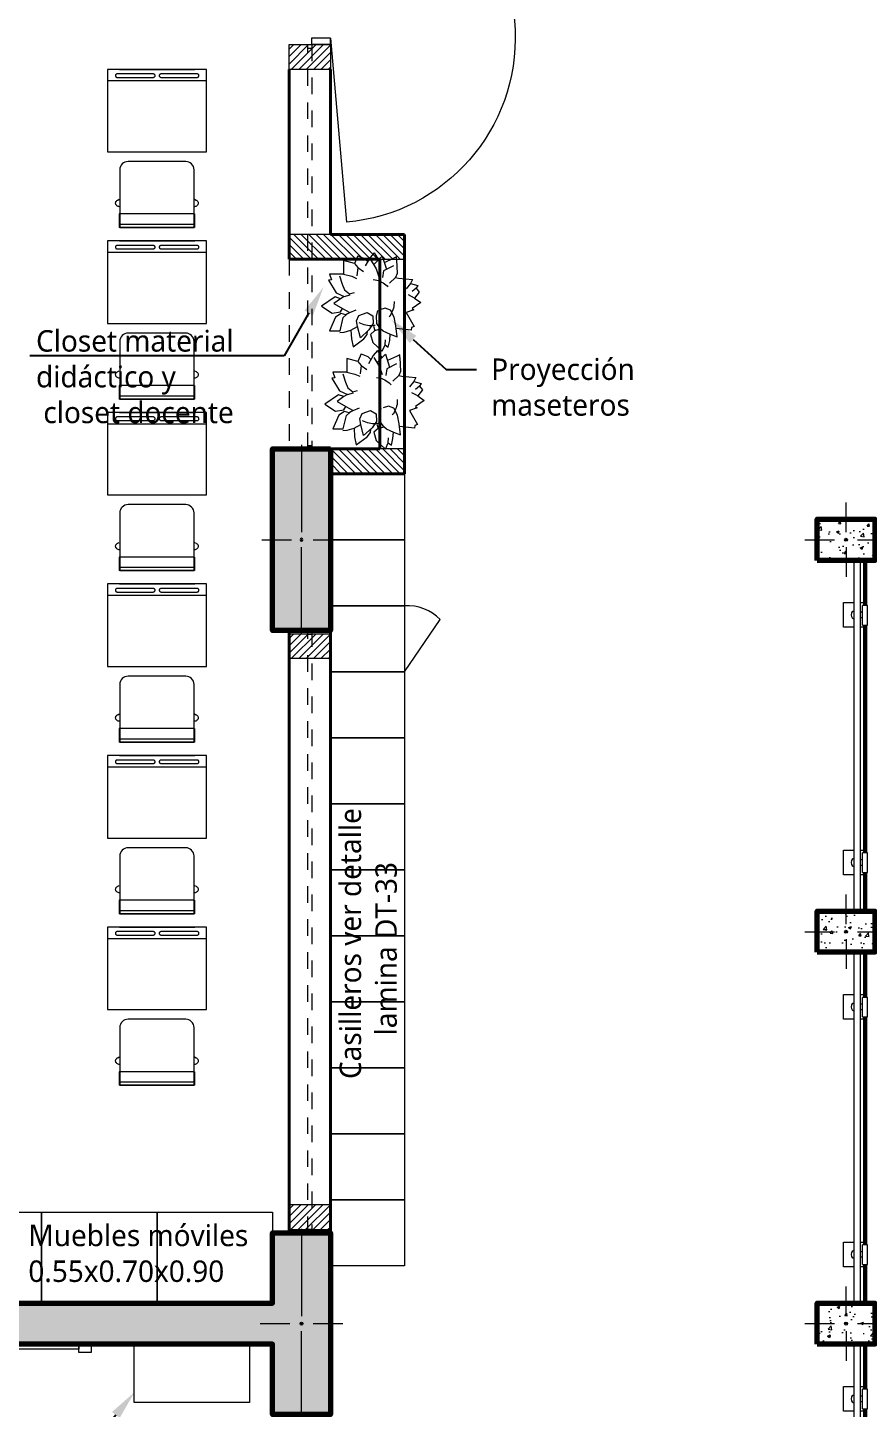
# Model space of a CAD drawing. Header units: millimetres. Extents: x 1 to 121, y 0 to 90.
# Drawn here: x 23.59 to 28.68, y 51.29 to 59.66 of the extents above; entities that cross this region are included whole.
import ezdxf
from ezdxf import colors
from ezdxf.entities.mleader import LeaderData, LeaderLine
from ezdxf.math import Vec2, Vec3

# ---------------------------------------------------------------- set-up
doc = ezdxf.new("R2010")
doc.units = ezdxf.units.MM
doc.linetypes.add('DASHED2', pattern=[0.375, 0.25, -0.125])
for name, color, linetype, lineweight in [('A-FLOR-HRAL', 11, 'Continuous', 9), ('COLUMNAS 50', 32, 'Continuous', 70), ('COLUMNETASSS', 211, 'Continuous', 20), ('Cotas varias El', 253, 'Continuous', 13), ('Equipamiento SR', 23, 'Continuous', 0), ('GRAFO 0 BLANCO', 7, 'Continuous', 0), ('GRAFO01', 7, 'Continuous', 0), ('letras sr', 7, 'Continuous', 5), ('muro bajo', 191, 'Continuous', 40), ('Puertas El', 21, 'Continuous', 15), ('Structural - Bearing_Pen_No__20', 1, 'Continuous', 0), ('Vanos', 140, 'Continuous', 5)]:
    doc.layers.add(name, color=color, linetype=linetype, lineweight=lineweight)
doc.layers.add('Mobiliario', color=7, linetype='Continuous', lineweight=0, true_color=0x7f7f7f)
doc.styles.add('Generales', font='trebuc.ttf', dxfattribs={"height": 0.1})
pattern_1 = [(45, (169.41186, -30.24002), (-0.0224506403, 0.0224506403), [])]

# ---------------------------------------------------------------- blocks, each defined once
blk = doc.blocks.new('Barandilla - 50 x 12mm-V13-Nivel 2')
at = {"layer": 'A-FLOR-HRAL'}
for p, q in [((-26.7, 93), (-88, 93)), ((-88, 93), (-88, 18.2)), ((34.1, 93), (13.2, 93)), ((-88, 18.2), (-88, -56.6)), ((24.9, 2.6), (25.1, 33.6)), ((27, 79.4), (57, 79.4)), ((27, 79.4), (27, -39.6)), ((57, 79.4), (57, -39.6)), ((-88, -56.6), (-26.7, -56.6)), ((13.2, -56.6), (34.1, -56.6)), ((57, -39.6), (27, -39.6))]:
    blk.add_line(p, q, dxfattribs=at)
for centre, radius, start, end in [((-0.6, 18.2), 39.4, 144.03454, 215.40425), ((-19.3, -77.8), 119.9, 93.54236, 96.31867), ((-18.3, 114.4), 119.9, 285.37611, 291.1568), ((-19.3, -77.8), 119.9, 68.28199, 74.15247), ((-18.3, 114.4), 119.9, 263.12012, 266.01122)]:
    blk.add_arc(centre, radius, start, end, dxfattribs=at)
blk = doc.blocks.new('Barandilla - 50 x 12mm-V14-Nivel 2')
at = {"layer": 'A-FLOR-HRAL'}
for p, q in [((-26.8, 93), (-88, 93)), ((-88, 93), (-88, 18.2)), ((34.1, 93), (13.1, 93)), ((-88, 18.2), (-88, -56.6)), ((24.9, 2.6), (25.1, 33.6)), ((27, 79.4), (57, 79.4)), ((27, 79.4), (27, -39.6)), ((57, 79.4), (57, -39.6)), ((-88, -56.6), (-26.8, -56.6)), ((13.1, -56.6), (34.1, -56.6)), ((57, -39.6), (27, -39.6))]:
    blk.add_line(p, q, dxfattribs=at)
for centre, radius, start, end in [((-0.6, 18.2), 39.4, 144.03454, 215.40425), ((-19.3, -77.8), 119.9, 93.58403, 96.31867), ((-19.3, -77.8), 119.9, 68.28199, 74.20794), ((-18.3, 114.4), 119.9, 285.32666, 291.1568), ((-18.3, 114.4), 119.9, 263.12012, 265.9625)]:
    blk.add_arc(centre, radius, start, end, dxfattribs=at)
blk = doc.blocks.new('Barandilla - Barandilla-559956-Nivel 2')
at = {"layer": 'A-FLOR-HRAL'}
for p, q in [((44611.7, 69430.8), (44611.7, 67305.8)), ((44651.7, 67305.8), (44651.7, 69430.8)), ((44672.6, 69157.9), (44672.6, 69430.8)), ((44680.5, 69157.9), (44680.5, 69430.8)), ((44682.1, 69157.9), (44682.1, 69430.8)), ((44690.1, 69157.9), (44690.1, 69430.8)), ((44672.6, 67657.9), (44672.6, 69038.9)), ((44680.5, 67657.9), (44680.5, 69038.9)), ((44682.1, 67657.9), (44682.1, 69038.9)), ((44690.1, 67657.9), (44690.1, 69038.9)), ((44672.6, 67305.8), (44672.6, 67538.9)), ((44680.5, 67305.8), (44680.5, 67538.9)), ((44682.1, 67305.8), (44682.1, 67538.9)), ((44690.1, 67305.8), (44690.1, 67538.9))]:
    blk.add_line(p, q, dxfattribs=at)
at = {"extrusion": (0, 0, -1), "zscale": -1, "rotation": 180}
for name, p in [('Barandilla - 50 x 12mm-V14-Nivel 2', (-44638.4, 69118.3)), ('Barandilla - 50 x 12mm-V13-Nivel 2', (-44638.4, 67618.3))]:
    blk.add_blockref(name, p, dxfattribs=at)
blk = doc.blocks.new('Picture 18')
at = {"layer": 'Equipamiento SR', "linetype": 'Continuous'}
for p, q in [((0.075, 0), (0, 0)), ((0, 0), (0, -0.05)), ((4.125, 0), (0.075, 0)), ((0.075, 0), (0.075, -0.03)), ((0.075, -0.05), (0.075, 0)), ((4.125, -0.03), (4.125, 0)), ((4.2, 0), (4.125, 0)), ((4.125, 0), (4.125, -0.05)), ((4.2, -0.05), (4.2, 0)), ((0, -0.05), (0.075, -0.05)), ((0.075, -0.03), (4.125, -0.03)), ((4.125, -0.05), (4.2, -0.05))]:
    blk.add_line(p, q, dxfattribs=at)
blk = doc.blocks.new('A$C5A0F33B4')
at = {"layer": 'Puertas El', "linetype": 'Continuous'}
blk.add_line((1.12, 1.16), (1.2176, 2.2757), dxfattribs=at)
at = {"layer": 'Puertas El', "linetype": 'ByBlock'}
for p, q in [((1.005, 1.16), (1.005, 1.2)), ((1.005, 1.2), (1.12, 1.2)), ((1.12, 1.2), (1.005, 1.2)), ((1.12, 1.2), (1.12, 1.16)), ((1.12, 1.16), (1.005, 1.16)), ((1.005, 0), (1.005, 0.04)), ((1.005, 0.04), (1.12, 0.04)), ((1.12, 0), (1.005, 0)), ((1.12, 0), (1.005, 0)), ((1.12, 0), (1.005, 0)), ((1.12, 0.04), (1.12, 0))]:
    blk.add_line(p, q, dxfattribs=at)
blk.add_arc((1.12, 1.16), 1.12, 270, 85, dxfattribs=at)
blk = doc.blocks.new('Columna 1.10 x0.30')
at = {"true_color": 0xc7c8ca}
h = blk.add_hatch(color=9, dxfattribs=at)
h.dxf.hatch_style = 1
h.paths.add_polyline_path([(-234.8493, 113.8066), (-235.9493, 113.8066), (-235.9493, 113.4566), (-234.8493, 113.4566)])
h.paths.add_polyline_path([(-235.3906, 113.6316, -1), (-235.408, 113.6316, -1)], flags=16)
at = {"layer": 'COLUMNAS 50', "color": 1, "linetype": 'Continuous', "lineweight": 5}
for p, q in [((-235.3993, 113.8732), (-235.3993, 113.6932)), ((-235.9743, 113.6316), (-235.4443, 113.6316)), ((-234.8243, 113.6316), (-235.3543, 113.6316)), ((-235.3993, 113.5616), (-235.3993, 113.3816))]:
    blk.add_line(p, q, dxfattribs=at)
at = {"layer": 'COLUMNAS 50', "linetype": 'Continuous'}
blk.add_lwpolyline([(-235.9493, 113.4566), (-234.8493, 113.4566), (-234.8493, 113.8066), (-235.9493, 113.8066)], close=True, dxfattribs=at)
at = {"layer": 'COLUMNAS 50', "color": 1, "linetype": 'Continuous', "lineweight": 5}
blk.add_circle((-235.3993, 113.6316), 0.00871, dxfattribs=at)
blk.add_point((-235.3993, 113.6316), dxfattribs=at)
blk = doc.blocks.new('School Desk 2')
at = {"layer": 'Equipamiento SR', "linetype": 'Continuous'}
for p, q in [((0.1995, 0.3017), (0.6995, 0.3017)), ((0.1995, -0.2983), (0.1995, 0.3017)), ((0.629, 0.3017), (0.629, -0.2983)), ((0.6526, 0.2497), (0.6539, 0.2514)), ((0.6539, 0.2514), (0.6553, 0.2528)), ((0.6553, 0.2528), (0.657, 0.2539)), ((0.657, 0.2539), (0.6587, 0.2546)), ((0.6587, 0.2546), (0.6606, 0.255)), ((0.6606, 0.255), (0.6625, 0.255)), ((0.6625, 0.255), (0.6644, 0.2546)), ((0.6644, 0.2546), (0.6662, 0.2539)), ((0.6662, 0.2539), (0.6678, 0.2528)), ((0.6678, 0.2528), (0.6693, 0.2514)), ((0.6693, 0.2514), (0.6705, 0.2497)), ((0.6995, 0.3017), (0.6995, -0.2983)), ((-0.241, 0.228), (-0.2591, 0.228)), ((-0.2591, 0.228), (-0.2591, -0.228)), ((-0.1767, 0.228), (-0.241, 0.228)), ((-0.241, 0.228), (-0.241, -0.228)), ((-0.1767, 0.228), (-0.1767, -0.228)), ((-0.1322, 0.2314), (-0.1327, 0.228)), ((-0.1309, 0.2356), (-0.1322, 0.2314)), ((-0.129, 0.2394), (-0.1309, 0.2356)), ((-0.1265, 0.2428), (-0.129, 0.2394)), ((-0.1236, 0.2457), (-0.1265, 0.2428)), ((-0.1203, 0.2479), (-0.1236, 0.2457)), ((-0.1168, 0.2494), (-0.1203, 0.2479)), ((-0.113, 0.2502), (-0.1168, 0.2494)), ((-0.1092, 0.2502), (-0.113, 0.2502)), ((-0.1055, 0.2494), (-0.1092, 0.2502)), ((-0.1019, 0.2479), (-0.1055, 0.2494)), ((-0.0987, 0.2457), (-0.1019, 0.2479)), ((-0.0957, 0.2428), (-0.0987, 0.2457)), ((-0.0933, 0.2394), (-0.0957, 0.2428)), ((-0.0924, 0.2375), (-0.0933, 0.2394)), ((-0.0876, 0.228), (-0.0924, 0.2375)), ((0.6507, 0.2435), (0.651, 0.2457)), ((0.6507, 0.2424), (0.6507, 0.2435)), ((0.6507, 0.027), (0.6507, 0.2424)), ((0.651, 0.2457), (0.6517, 0.2477)), ((0.6517, 0.2477), (0.6526, 0.2497)), ((0.6705, 0.2497), (0.6714, 0.2477)), ((0.6714, 0.2477), (0.6721, 0.2457)), ((0.6721, 0.2457), (0.6724, 0.2435)), ((0.6724, 0.2435), (0.6724, 0.2424)), ((0.6724, 0.2424), (0.6724, 0.027)), ((0.6995, -0.2263), (0.6995, 0.2297)), ((0.6507, 0.0259), (0.6507, 0.027)), ((0.651, 0.0238), (0.6507, 0.0259)), ((0.6517, 0.0217), (0.651, 0.0238)), ((0.6526, 0.0198), (0.6517, 0.0217)), ((0.6539, 0.0181), (0.6526, 0.0198)), ((0.6553, 0.0166), (0.6539, 0.0181)), ((0.657, 0.0155), (0.6553, 0.0166)), ((0.6587, 0.0148), (0.657, 0.0155)), ((0.6606, 0.0144), (0.6587, 0.0148)), ((0.6625, 0.0144), (0.6606, 0.0144)), ((0.6644, 0.0148), (0.6625, 0.0144)), ((0.6662, 0.0155), (0.6644, 0.0148)), ((0.6678, 0.0166), (0.6662, 0.0155)), ((0.6693, 0.0181), (0.6678, 0.0166)), ((0.6705, 0.0198), (0.6693, 0.0181)), ((0.6714, 0.0217), (0.6705, 0.0198)), ((0.6721, 0.0238), (0.6714, 0.0217)), ((0.6724, 0.0259), (0.6721, 0.0238)), ((0.6724, 0.027), (0.6724, 0.0259)), ((0.6507, -0.0225), (0.651, -0.0203)), ((0.6507, -0.0236), (0.6507, -0.0225)), ((0.6507, -0.2389), (0.6507, -0.0236)), ((0.651, -0.0203), (0.6517, -0.0182)), ((0.6517, -0.0182), (0.6526, -0.0163)), ((0.6526, -0.0163), (0.6539, -0.0146)), ((0.6539, -0.0146), (0.6553, -0.0132)), ((0.6553, -0.0132), (0.657, -0.0121)), ((0.657, -0.0121), (0.6587, -0.0113)), ((0.6587, -0.0113), (0.6606, -0.0109)), ((0.6606, -0.0109), (0.6625, -0.0109)), ((0.6625, -0.0109), (0.6644, -0.0113)), ((0.6644, -0.0113), (0.6662, -0.0121)), ((0.6662, -0.0121), (0.6678, -0.0132)), ((0.6678, -0.0132), (0.6693, -0.0146)), ((0.6693, -0.0146), (0.6705, -0.0163)), ((0.6705, -0.0163), (0.6714, -0.0182)), ((0.6714, -0.0182), (0.6721, -0.0203)), ((0.6721, -0.0203), (0.6724, -0.0225)), ((0.6724, -0.0225), (0.6724, -0.0236)), ((0.6724, -0.0236), (0.6724, -0.2389)), ((-0.241, -0.228), (-0.2591, -0.228)), ((-0.1767, -0.228), (-0.241, -0.228)), ((-0.1327, -0.228), (-0.1322, -0.2314)), ((-0.1322, -0.2314), (-0.1309, -0.2356)), ((-0.1309, -0.2356), (-0.129, -0.2394)), ((-0.129, -0.2394), (-0.1265, -0.2428)), ((-0.1265, -0.2428), (-0.1236, -0.2457)), ((-0.1236, -0.2457), (-0.1203, -0.2479)), ((-0.1203, -0.2479), (-0.1168, -0.2494)), ((-0.1168, -0.2494), (-0.113, -0.2502)), ((-0.113, -0.2502), (-0.1092, -0.2502)), ((-0.1092, -0.2502), (-0.1055, -0.2494)), ((-0.1055, -0.2494), (-0.1019, -0.2479)), ((-0.1019, -0.2479), (-0.0987, -0.2457)), ((-0.0987, -0.2457), (-0.0957, -0.2428)), ((-0.0957, -0.2428), (-0.0933, -0.2394)), ((-0.0933, -0.2394), (-0.0924, -0.2375)), ((-0.0924, -0.2375), (-0.0876, -0.228)), ((0.6507, -0.24), (0.6507, -0.2389)), ((0.651, -0.2422), (0.6507, -0.24)), ((0.6517, -0.2443), (0.651, -0.2422)), ((0.6526, -0.2462), (0.6517, -0.2443)), ((0.6539, -0.2479), (0.6526, -0.2462)), ((0.6553, -0.2493), (0.6539, -0.2479)), ((0.657, -0.2505), (0.6553, -0.2493)), ((0.6587, -0.2512), (0.657, -0.2505)), ((0.6662, -0.2505), (0.6644, -0.2512)), ((0.6678, -0.2493), (0.6662, -0.2505)), ((0.6693, -0.2479), (0.6678, -0.2493)), ((0.6705, -0.2462), (0.6693, -0.2479)), ((0.6714, -0.2443), (0.6705, -0.2462)), ((0.6721, -0.2422), (0.6714, -0.2443)), ((0.6724, -0.24), (0.6721, -0.2422)), ((0.6724, -0.2389), (0.6724, -0.24)), ((0.6995, -0.2983), (0.1995, -0.2983)), ((0.629, -0.2833), (0.6295, -0.2833)), ((0.6606, -0.2516), (0.6587, -0.2512)), ((0.6625, -0.2516), (0.6606, -0.2516)), ((0.6644, -0.2512), (0.6625, -0.2516))]:
    blk.add_line(p, q, dxfattribs=at)
blk.add_lwpolyline([(-0.2591, 0.225), (0.0909, 0.225, -0.414214), (0.1409, 0.175), (0.1409, -0.175, -0.414214), (0.0909, -0.225), (-0.2591, -0.225), (-0.2591, 0.225)], format="xyb", dxfattribs=at)
blk = doc.blocks.new('A$C4CA21B86')
at = {"layer": 'GRAFO01', "color": 251, "linetype": 'DASHED2', "lineweight": 9, "ltscale": 0.1}
for p, q in [((0.3198, 0.5977), (0.2943, 0.5682)), ((0.3198, 0.5977), (0.3462, 0.5551)), ((0.1342, 0.5496), (0.1337, 0.467)), ((0.2008, 0.5316), (0.1342, 0.5496)), ((0.2206, 0.5784), (0.2008, 0.5316)), ((0.2008, 0.5316), (0.2212, 0.507)), ((0.2212, 0.507), (0.2147, 0.4566)), ((0.2206, 0.5784), (0.2601, 0.5614)), ((0.2212, 0.507), (0.2545, 0.4841)), ((0.2601, 0.5614), (0.2795, 0.5434)), ((0.2943, 0.5682), (0.2645, 0.5182)), ((0.2967, 0.5564), (0.3321, 0.4995)), ((0.3679, 0.5763), (0.3168, 0.5265)), ((0.3679, 0.5763), (0.3932, 0.4975)), ((0.4355, 0.518), (0.3759, 0.4874)), ((0.435, 0.5618), (0.3805, 0.5371)), ((0.4544, 0.573), (0.435, 0.5618)), ((0.4553, 0.5552), (0.4544, 0.573)), ((0.4553, 0.5552), (0.4585, 0.4705)), ((0.0608, 0.4322), (0.0433, 0.4303)), ((0.0433, 0.4303), (0.0891, 0.3537)), ((0.1337, 0.467), (0.0492, 0.4669)), ((0.0492, 0.4669), (0.0608, 0.4322)), ((0.1092, 0.4579), (0.1248, 0.4067)), ((0.1335, 0.467), (0.183, 0.4555)), ((0.183, 0.4555), (0.2123, 0.4422)), ((0.3321, 0.4995), (0.3483, 0.4523)), ((0.3759, 0.4874), (0.3701, 0.4463)), ((0.4492, 0.4466), (0.4123, 0.4126)), ((0.4585, 0.4705), (0.4492, 0.4466)), ((0.4492, 0.4466), (0.4664, 0.4434)), ((0.4664, 0.4434), (0.5525, 0.4351)), ((0.5525, 0.4351), (0.5404, 0.4114)), ((0.0891, 0.3537), (0.1375, 0.3327)), ((0.1248, 0.4067), (0.1399, 0.3728)), ((0.1375, 0.3327), (0.1736, 0.342)), ((0.1399, 0.3728), (0.1693, 0.349)), ((0.1693, 0.349), (0.1991, 0.3561)), ((0.5404, 0.4114), (0.5135, 0.3788)), ((0.5646, 0.3229), (0.5275, 0.3423)), ((0.5404, 0.4114), (0.5842, 0.3988)), ((0.5743, 0.3826), (0.55, 0.362)), ((0.5923, 0.3592), (0.5646, 0.3229)), ((0.5842, 0.3988), (0.5743, 0.3826)), ((0.5743, 0.3826), (0.5923, 0.3592)), ((0.0824, 0.3301), (0, 0.2732)), ((0, 0.2732), (0.0656, 0.2316)), ((0.1151, 0.3189), (0.0744, 0.289)), ((0.0744, 0.289), (0.128, 0.2591)), ((0.1151, 0.3189), (0.0824, 0.3301)), ((0.1375, 0.3327), (0.1151, 0.3189)), ((0.1157, 0.2393), (0.128, 0.2591)), ((0.128, 0.2591), (0.1725, 0.2355)), ((0.3855, 0.2619), (0.3535, 0.2504)), ((0.4181, 0.2487), (0.3855, 0.2619)), ((0.6024, 0.2956), (0.5502, 0.2595)), ((0.5502, 0.2595), (0.5593, 0.2504)), ((0.5646, 0.3229), (0.6024, 0.2956)), ((0.0852, 0.2075), (0.0486, 0.1244)), ((0.0656, 0.2316), (0.1157, 0.2393)), ((0.1187, 0.2282), (0.0852, 0.2075)), ((0.1124, 0.1241), (0.1317, 0.2048)), ((0.1484, 0.2207), (0.1187, 0.2282)), ((0.1317, 0.2048), (0.1524, 0.2232)), ((0.1725, 0.2355), (0.1484, 0.2207)), ((0.1725, 0.2355), (0.2098, 0.2504)), ((0.213, 0.1848), (0.2263, 0.2162)), ((0.2184, 0.1494), (0.213, 0.1848)), ((0.2263, 0.2162), (0.2768, 0.2352)), ((0.2768, 0.2352), (0.3111, 0.215)), ((0.3129, 0.168), (0.2864, 0.1294)), ((0.3111, 0.215), (0.3129, 0.168)), ((0.3344, 0.2132), (0.3421, 0.2475)), ((0.3356, 0.1692), (0.3344, 0.2132)), ((0.3578, 0.1363), (0.3356, 0.1692)), ((0.4402, 0.2075), (0.4181, 0.2487)), ((0.4511, 0.1546), (0.4402, 0.2075)), ((0.5593, 0.2504), (0.5134, 0.2343)), ((0.5134, 0.2343), (0.5617, 0.1499)), ((0.0486, 0.1244), (0.1124, 0.1241)), ((0.1104, 0.1147), (0.1365, 0.1159)), ((0.1365, 0.1159), (0.1781, 0.1274)), ((0.1781, 0.1274), (0.2184, 0.1494)), ((0.1781, 0.1274), (0.1811, 0.0755)), ((0.2356, 0.0825), (0.2184, 0.1494)), ((0.2864, 0.1294), (0.2356, 0.0825)), ((0.2574, 0.0758), (0.2763, 0.1025)), ((0.2763, 0.1025), (0.2798, 0.1229)), ((0.3228, 0.1259), (0.2968, 0.1027)), ((0.2968, 0.1027), (0.3122, 0.0528)), ((0.3149, 0.1524), (0.3228, 0.1259)), ((0.3228, 0.1259), (0.3578, 0.1363)), ((0.3737, 0.122), (0.3578, 0.1363)), ((0.4182, 0.1021), (0.3737, 0.122)), ((0.4134, 0.0661), (0.4158, 0.1031)), ((0.4158, 0.1031), (0.4582, 0.088)), ((0.4582, 0.088), (0.4511, 0.1546)), ((0.5435, 0.1276), (0.4529, 0.1378)), ((0.5449, 0.145), (0.5435, 0.1276)), ((0.5617, 0.1499), (0.5449, 0.145)), ((0.1811, 0.0755), (0.1912, 0.0267)), ((0.1912, 0.0267), (0.2574, 0.0758)), ((0.3122, 0.0528), (0.3685, 0)), ((0.3685, 0), (0.3851, 0.0386)), ((0.3851, 0.0386), (0.3871, 0.0702)), ((0.3851, 0.0386), (0.404, 0.0255)), ((0.404, 0.0255), (0.4134, 0.0661))]:
    blk.add_line(p, q, dxfattribs=at)
at = {"layer": 'GRAFO01', "color": 251, "linetype": 'DASHED2', "lineweight": 9, "ltscale": 0.1, "extrusion": (0, 0, -1)}
blk.add_ellipse((0.2992, 0.2952), major_axis=(0.0994, 0.0994), ratio=1, start_param=-0.678369, end_param=2.877304, dxfattribs=at)
blk = doc.blocks.new('A$C7C4655C2')
at = {"true_color": 0x939598}
h = blk.add_hatch(color=252, dxfattribs=at)
h.dxf.hatch_style = 1
h.paths.add_polyline_path([(1.9, 0.45), (1.9, 0.025), (2.25, 0.025), (2.25, 1.125), (1.9, 1.125), (1.9, 0.7), (0, 0.7), (0, 0.45)])
edge = h.paths.add_edge_path(flags=16)
edge.add_arc((2.075, 0.575), 0.00871, 0, 360)
at = {"layer": 'COLUMNAS 50', "linetype": 'Continuous'}
for p, q in [((1.9, 0.7), (1.9, 1.125)), ((1.9, 0.025), (1.9, 0.45))]:
    blk.add_line(p, q, dxfattribs=at)
blk.add_lwpolyline([(0, 0.7), (1.9, 0.7), (1.9, 1.125), (2.25, 1.125), (2.25, 0.025), (1.9, 0.025), (1.9, 0.45), (0, 0.45)], close=True, dxfattribs=at)
at = {"layer": 'Structural - Bearing_Pen_No__20', "linetype": 'Continuous'}
for p, q in [((2.075, 1.15), (2.075, 0.62)), ((1.825, 0.575), (2.005, 0.575)), ((2.075, 0), (2.075, 0.53)), ((2.145, 0.575), (2.325, 0.575))]:
    blk.add_line(p, q, dxfattribs=at)
blk.add_circle((2.075, 0.575), 0.00871, dxfattribs=at)
blk.add_point((2.075, 0.575), dxfattribs=at)
blk = doc.blocks.new('columna pasillos')
at = {"layer": 'GRAFO 0 BLANCO'}
h = blk.add_hatch(dxfattribs=at)
h.set_pattern_fill('AR-CONC', color=256, scale=0.024, angle=-90)
h.set_pattern_definition([(320, (0, 0), (-0.015060515, -0.17214244), [0.018, -0.198]), (265, (0, 0), (0.18052611, 0.03330032), [0.0144, -0.1584]), (10.45144, (-0.00126, -0.01435), (0.1654656, -0.13884213), [0.01529765, -0.16827411]), (316.1842, (0.048, -7e-10), (-0.03972463, -0.25613792), [0.027, -0.297]), (6.63563, (0.0447, -0.02134), (0.23378846, -0.22431887), [0.02294648, -0.2524113]), (261.18416, (0.048, -7e-10), (0.23378846, -0.22431887), [0.0216, -0.2376]), (291, (0.036, -0.024), (-0.096628536, -0.14325769), [0.018, -0.198]), (236, (0.036, -0.024), (0.17403601, -0.05839568), [0.0144, -0.1584]), (341.45144, (0.02795, -0.03594), (0.07740747, -0.20165337), [0.01529765, -0.16827411]), (307.5, (0, 0), (0.079894525, -0.002918366), [0, -0.15648, 0, -0.1608, 0, -0.159]), (277.5, (0, 0), (0.09465881, -0.06313669), [0, -0.09168, 0, -0.15288, 0, -0.0606]), (237.5, (7e-10, 0.05352), (-0.005413171, -0.128117385), [0, -0.06, 0, -0.1872, 0, -0.2484]), (227.5, (1e-09, 0.07752), (0.024025194, -0.13996468), [0, -0.078, 0, -0.12432, 0, -0.1764])])
h.paths.add_polyline_path([(-235.5347, 35.024), (-235.7847, 35.024), (-235.7847, 34.674), (-235.5347, 34.674)])
h.paths.add_polyline_path([(-235.651, 34.849, -1), (-235.6684, 34.849, -1)], flags=16)
at = {"layer": 'COLUMNAS 50', "color": 1, "linetype": 'Continuous', "lineweight": 9}
for p, q in [((-235.6597, 35.099), (-235.6597, 34.919)), ((-235.7047, 34.849), (-235.8847, 34.849)), ((-235.6147, 34.849), (-235.4347, 34.849)), ((-235.6597, 34.779), (-235.6597, 34.599))]:
    blk.add_line(p, q, dxfattribs=at)
at = {"layer": 'COLUMNAS 50', "linetype": 'Continuous'}
blk.add_lwpolyline([(-235.7847, 35.024), (-235.5347, 35.024), (-235.5347, 34.674), (-235.7847, 34.674)], close=True, dxfattribs=at)
at = {"layer": 'COLUMNAS 50', "color": 1, "linetype": 'Continuous', "lineweight": 9}
blk.add_circle((-235.6597, 34.849), 0.00871, dxfattribs=at)
blk.add_point((-235.6597, 34.849), dxfattribs=at)

msp = doc.modelspace()

# ---------------------------------------------------------------- hatches: boundary and pattern name
at = {"layer": 'GRAFO 0 BLANCO'}
h = msp.add_hatch(dxfattribs=at)
h.set_pattern_fill('ANSI31', color=256, scale=0.01)
h.set_pattern_definition([(45, (169.41186, -26.670055), (-0.0224506403, 0.0224506403), [])])
h.paths.add_polyline_path([(25.174, 59.5535), (25.424, 59.5535), (25.424, 59.4035), (25.174, 59.4035)])
h = msp.add_hatch(dxfattribs=at)
h.set_pattern_fill('ANSI31', color=256, scale=0.01, angle=90)
h.set_pattern_definition([(135, (191.29943, -140.516096), (-0.0224506403, -0.0224506403), [])])
h.paths.add_polyline_path([(25.874, 58.4035), (25.174, 58.4035), (25.174, 58.2535), (25.874, 58.2535)])
h = msp.add_hatch(dxfattribs=at)
h.set_pattern_fill('ANSI31', color=256, scale=0.01, angle=90)
h.set_pattern_definition([(135, (191.29943, -141.816096), (-0.0224506403, -0.0224506403), [])])
h.paths.add_polyline_path([(25.874, 57.1035), (25.424, 57.1035), (25.424, 56.9535), (25.874, 56.9535)])
h = msp.add_hatch(dxfattribs=at)
h.set_pattern_fill('ANSI31', color=256, scale=0.01)
h.set_pattern_definition(pattern_1)
h.paths.add_polyline_path([(25.174, 55.9836), (25.424, 55.9836), (25.424, 55.8336), (25.174, 55.8336)])
h = msp.add_hatch(dxfattribs=at)
h.set_pattern_fill('ANSI31', color=256, scale=0.01)
h.set_pattern_definition(pattern_1)
h.paths.add_polyline_path([(25.174, 52.3735), (25.424, 52.3735), (25.424, 52.5235), (25.174, 52.5235)])

# ---------------------------------------------------------------- linework, layer by layer
at = {"layer": 'COLUMNETASSS'}
for points in [[(25.174, 59.5535), (25.424, 59.5535), (25.424, 59.4035), (25.174, 59.4035)], [(25.174, 58.4035), (25.174, 58.2535), (25.874, 58.2535), (25.874, 58.4035)], [(25.424, 57.1035), (25.424, 56.9535), (25.874, 56.9535), (25.874, 57.1035)], [(25.174, 55.9836), (25.424, 55.9836), (25.424, 55.8336), (25.174, 55.8336)], [(25.174, 52.3735), (25.424, 52.3735), (25.424, 52.5235), (25.174, 52.5235)]]:
    msp.add_lwpolyline(points, close=True, dxfattribs=at)
at = {"layer": 'Equipamiento SR'}
for points in [[(25.424, 56.9535), (25.874, 56.9535), (25.874, 56.5535), (25.424, 56.5535)], [(25.424, 56.5535), (25.874, 56.5535), (25.874, 56.1535), (25.424, 56.1535)], [(25.424, 56.1535), (25.874, 56.1535), (25.874, 55.7535), (25.424, 55.7535)], [(25.424, 55.7535), (25.874, 55.7535), (25.874, 55.3535), (25.424, 55.3535)], [(25.424, 55.3535), (25.874, 55.3535), (25.874, 54.9535), (25.424, 54.9535)], [(25.424, 54.9535), (25.874, 54.9535), (25.874, 54.5535), (25.424, 54.5535)], [(25.424, 54.5535), (25.874, 54.5535), (25.874, 54.1535), (25.424, 54.1535)], [(25.424, 54.1535), (25.874, 54.1535), (25.874, 53.7535), (25.424, 53.7535)], [(25.424, 53.7535), (25.874, 53.7535), (25.874, 53.3535), (25.424, 53.3535)], [(25.424, 53.3535), (25.874, 53.3535), (25.874, 52.9535), (25.424, 52.9535)], [(25.424, 52.9535), (25.874, 52.9535), (25.874, 52.5535), (25.424, 52.5535)], [(25.424, 52.5535), (25.874, 52.5535), (25.874, 52.1535), (25.424, 52.1535)], [(22.974, 51.9285), (22.974, 52.4785), (23.674, 52.4785), (23.674, 51.9285), (22.974, 51.9285)], [(23.674, 51.9285), (23.674, 52.4785), (24.374, 52.4785), (24.374, 51.9285), (23.674, 51.9285)], [(24.374, 51.9285), (24.374, 52.4785), (25.074, 52.4785), (25.074, 51.9285), (24.374, 51.9285)], [(24.9339, 51.6766), (24.9339, 51.3266), (24.2339, 51.3266), (24.2339, 51.6766), (24.9339, 51.6766)]]:
    msp.add_lwpolyline(points, dxfattribs=at)
msp.add_lwpolyline([(25.874, 55.7535), (26.0899, 56.0699, 0.21676), (25.874, 56.1535, 1.172573)], format="xyb", dxfattribs=at)
at = {"layer": 'Mobiliario', "lineweight": 0}
msp.add_line((25.874, 55.7535), (26.0899, 56.0699), dxfattribs=at)
at = {"layer": 'muro bajo', "linetype": 'Continuous'}
for p, q in [((25.174, 59.4035), (25.174, 58.2535)), ((25.424, 58.4035), (25.424, 59.4035)), ((25.174, 58.4035), (25.174, 58.2535)), ((25.174, 58.2535), (25.724, 58.2535)), ((25.424, 57.1035), (25.724, 57.1035)), ((25.724, 57.1035), (25.424, 57.1035)), ((25.424, 56.9535), (25.874, 56.9535)), ((25.174, 56.0035), (25.174, 52.3535)), ((25.424, 52.3535), (25.424, 56.0035))]:
    msp.add_line(p, q, dxfattribs=at)
for points in [[(25.874, 58.4035), (25.424, 58.4035)], [(25.874, 56.9535), (25.874, 58.4035)], [(25.724, 57.1035), (25.724, 58.2535)]]:
    msp.add_lwpolyline(points, dxfattribs=at)
at = {"layer": 'Vanos', "color": 7, "linetype": 'DASHED2', "ltscale": 0.3}
for p, q in [((25.2865, 57.1035), (25.2865, 59.5535)), ((25.3115, 59.5535), (25.3115, 57.1035)), ((25.174, 58.2535), (25.174, 57.1035)), ((25.2865, 57.1254), (25.3115, 57.1254)), ((25.2865, 52.3535), (25.2865, 56.0035)), ((25.3115, 56.0035), (25.3115, 52.3535))]:
    msp.add_line(p, q, dxfattribs=at)
at = {"layer": 'Vanos', "color": 7, "linetype": 'DASHED2'}
for p, q in [((25.2865, 59.5317), (25.3115, 59.5317)), ((25.2865, 55.9817), (25.3115, 55.9817)), ((25.2865, 52.3754), (25.3115, 52.3754))]:
    msp.add_line(p, q, dxfattribs=at)

# ---------------------------------------------------------------- block references
at = {"layer": 'A-FLOR-HRAL', "xscale": 0.001, "yscale": 0.001, "zscale": 0.001}
for p in [(-16.0161, -13.0022), (-16.0161, -15.3772), (-16.0161, -17.7522)]:
    msp.add_blockref('Barandilla - Barandilla-559956-Nivel 2', p, dxfattribs=at)
at = {"layer": 'COLUMNAS 50', "xscale": -1, "rotation": 89.99999920824303}
msp.add_blockref('Columna 1.10 x0.30', (138.8806, -178.8458), dxfattribs=at)
at = {"layer": 'COLUMNAS 50', "rotation": 90}
for p in [(63.398, 292.2132), (63.398, 289.8382), (63.398, 287.4632)]:
    msp.add_blockref('columna pasillos', p, dxfattribs=at)
at = {"layer": 'Cotas varias El'}
for p in [(25.3699, 57.6951), (25.3898, 57.1015)]:
    msp.add_blockref('A$C4CA21B86', p, dxfattribs=at)
at = {"layer": 'Equipamiento SR', "xscale": -1, "rotation": 180}
msp.add_blockref('A$C5A0F33B4', (24.304, 60.7535), dxfattribs=at)
at = {"layer": 'Equipamiento SR', "linetype": 'Continuous', "xscale": -1, "rotation": 270.0000002109135}
for p in [(24.3723, 58.704), (24.3723, 57.6646), (24.3723, 56.6252), (24.3723, 55.5858), (24.3723, 54.5463), (24.3723, 53.5069)]:
    msp.add_blockref('School Desk 2', p, dxfattribs=at)
at = {"layer": 'Equipamiento SR', "linetype": 'Continuous', "xscale": -1}
msp.add_blockref('Picture 18', (23.974, 51.6785), dxfattribs=at)
at = {"layer": 'Vanos'}
msp.add_blockref('A$C7C4655C2', (23.174, 51.2285), dxfattribs=at)

# ---------------------------------------------------------------- texts
at = {"layer": 'letras sr', "insert": (25.4798, 53.2858), "char_height": 0.115, "width": 2.168975, "attachment_point": 1, "rotation": 90, "style": 'Generales'}
msp.add_mtext('{\\H1.13043x;Casilleros ver detalle\\P\\pxql;      lamina DT-33} ', dxfattribs=at)
at = {"layer": 'letras sr', "insert": (23.5935, 52.403), "char_height": 0.13, "attachment_point": 1, "style": 'Generales'}
msp.add_mtext('\\pxql;Muebles móviles\\P0.55x0.70x0.90', dxfattribs=at)

# ---------------------------------------------------------------- leaders
at = {"layer": 'letras sr'}
ml = msp.add_multileader_mtext('Standard', dxfattribs=at)
ml.set_content('Closet material\\Pdidáctico y\\P closet docente', color=256, style='Generales')
ml.set_leader_properties()
ml.build(insert=Vec2(0, 0))
ml.multileader.update_dxf_attribs({"text_right_attachment_type": 6, "dogleg_length": 0.36, "arrow_head_size": 0.18})
ctx = ml.context
ctx.base_point, ctx.char_height, ctx.arrow_head_size, ctx.landing_gap_size, ctx.plane_origin = Vec3(23.5501, 57.7574), 0.13, 0.18, 0.09, Vec3(23.1791, 58.2643)
ctx.right_attachment = 6
notes = []
notes.append((ctx, [(1, (1, 1, 0), (25.1438, 57.6672), (-1, 0), 0.1826, [(0, [(25.3823, 58.0841)], 0, [])])]))
ctx.mtext.insert, ctx.mtext.flow_direction = Vec3(23.6401, 57.8232), 5
ml = msp.add_multileader_mtext('Standard', dxfattribs=at)
ml.set_content('Proyección\\Pmaseteros', color=256, style='Generales')
ml.set_leader_properties()
ml.build(insert=Vec2(0, 0))
ml.multileader.update_dxf_attribs({"text_right_attachment_type": 6, "dogleg_length": 0.36, "arrow_head_size": 0.18})
ctx = ml.context
ctx.base_point, ctx.char_height, ctx.arrow_head_size, ctx.landing_gap_size, ctx.plane_origin = Vec3(26.3086, 57.5858), 0.13, 0.18, 0.09, Vec3(25.7479, 58.1147)
ctx.right_attachment = 6
notes.append((ctx, [(0, (1, 1, 0), (26.126, 57.5858), (1, 0), 0.1826, [(0, [(25.791, 57.888)], 0, [])])]))
ctx.mtext.insert, ctx.mtext.width, ctx.mtext.flow_direction = Vec3(26.3986, 57.6517), 1.469178, 5
ml = msp.add_multileader_mtext('Standard', dxfattribs=at)
ml.set_content('Mueble móvil\\P0.35x0.70x0.90', color=256, style='Generales')
ml.set_leader_properties()
ml.build(insert=Vec2(0, 0))
ml.multileader.update_dxf_attribs({"text_right_attachment_type": 6, "dogleg_length": 0.36, "arrow_head_size": 0.18})
ctx = ml.context
ctx.base_point, ctx.char_height, ctx.arrow_head_size, ctx.landing_gap_size, ctx.plane_origin = Vec3(24.0913, 50.9883), 0.13, 0.18, 0.09, Vec3(23.7203, 51.4952)
ctx.right_attachment = 6
notes.append((ctx, [(0, (1, 1, 0), (23.9087, 50.9883), (1, 0), 0.1826, [(0, [(24.2377, 51.3889)], 0, [])])]))
ctx.mtext.insert, ctx.mtext.flow_direction = Vec3(24.1813, 51.0544), 5
for ctx, leaders in notes:
    for number, flags, end, landing, length, lines in leaders:
        leader = LeaderData()
        leader.index, (leader.has_last_leader_line, leader.has_dogleg_vector, leader.attachment_direction) = number, flags
        leader.last_leader_point, leader.dogleg_vector, leader.dogleg_length = Vec3(end), Vec3(landing), length
        for number, points, colour, breaks in lines:
            line = LeaderLine()
            line.index, line.vertices, line.color, line.breaks = number, Vec3.list(points), colors.encode_raw_color(colour), breaks
            leader.lines.append(line)
        ctx.leaders.append(leader)

doc.saveas('drawing.dxf')
